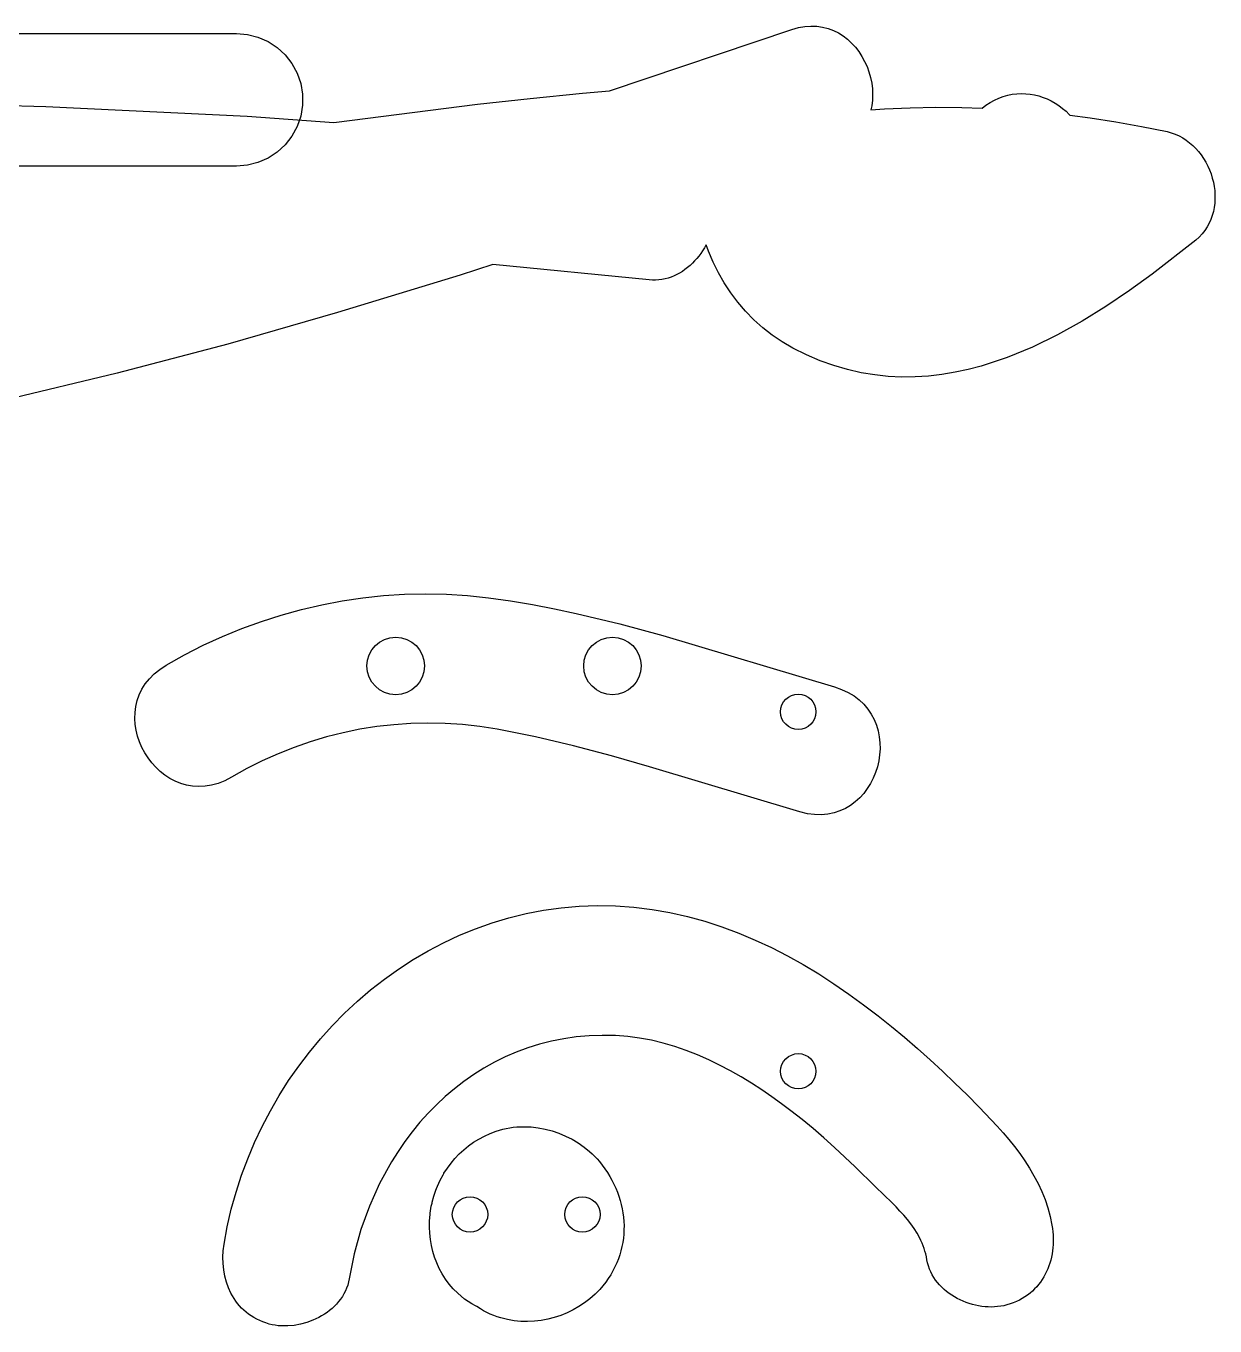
# Model space of a CAD drawing. Extents: x 103.5 to 156.6, y -96.9 to -67.5.
# Drawn here: x 129.74 to 156.62, y -96.92 to -67.53 of the extents above; entities that cross this region are included whole.
import ezdxf

# ---------------------------------------------------------------- set-up
doc = ezdxf.new("R2010")
doc.units = 0
doc.layers.add('BLACK', color=7, linetype='CONTINUOUS')

msp = doc.modelspace()

# ---------------------------------------------------------------- linework, layer by layer
at = {"layer": 'BLACK', "linetype": 'CONTINUOUS'}
for p, q in [((147.055177, -67.608811), (147.203051, -67.566695)), ((147.203051, -67.566695), (147.346852, -67.541121)), ((147.346852, -67.541121), (147.48626, -67.531248)), ((147.48626, -67.531248), (147.620958, -67.536233)), ((147.620958, -67.536233), (147.750625, -67.555233)), ((147.750625, -67.555233), (147.874943, -67.587406)), ((147.874943, -67.587406), (147.993593, -67.631909)), ((125.5, -67.7), (134.5, -67.7)), ((134.5, -67.7), (134.746892, -67.720458)), ((134.746892, -67.720458), (134.987049, -67.781274)), ((134.987049, -67.781274), (135.213921, -67.880789)), ((135.213921, -67.880789), (135.421319, -68.016289)), ((142.932192, -68.994977), (147.055177, -67.608811)), ((147.993593, -67.631909), (148.106256, -67.687901)), ((148.106256, -67.687901), (148.212612, -67.754538)), ((148.212612, -67.754538), (148.312344, -67.830978)), ((148.312344, -67.830978), (148.405131, -67.916379)), ((135.421319, -68.016289), (135.603586, -68.184078)), ((135.603586, -68.184078), (135.75575, -68.379578)), ((148.405131, -67.916379), (148.490655, -68.009898)), ((148.490655, -68.009898), (148.568598, -68.110692)), ((148.568598, -68.110692), (148.638639, -68.21792)), ((135.75575, -68.379578), (135.87366, -68.597457)), ((148.638639, -68.21792), (148.70046, -68.330738)), ((148.70046, -68.330738), (148.753743, -68.448305)), ((148.753743, -68.448305), (148.798168, -68.569777)), ((135.87366, -68.597457), (135.9541, -68.831772)), ((148.798168, -68.569777), (148.833415, -68.694313)), ((148.833415, -68.694313), (148.859167, -68.821069)), ((135.9541, -68.831772), (135.994877, -69.076131)), ((141.135907, -69.166878), (142.31973, -69.046769)), ((142.31973, -69.046769), (142.932192, -68.994977)), ((148.859167, -68.821069), (148.875104, -68.949204)), ((148.875104, -68.949204), (148.880907, -69.077874)), ((152.035537, -69.075983), (152.137664, -69.063553)), ((152.137664, -69.063553), (152.239601, -69.05883)), ((152.239601, -69.05883), (152.341013, -69.06162)), ((152.341013, -69.06162), (152.441563, -69.071727)), ((125.638277, -69.21553), (130.193808, -69.35015)), ((130.193808, -69.35015), (134.745171, -69.571218)), ((135.994877, -69.323869), (135.9541, -69.568228)), ((135.994877, -69.076131), (135.994877, -69.323869)), ((136.703455, -69.711043), (139.952506, -69.302097)), ((139.952506, -69.302097), (141.135907, -69.166878)), ((148.860836, -69.333452), (148.841899, -69.4229)), ((148.876258, -69.206238), (148.860836, -69.333452)), ((148.880907, -69.077874), (148.876258, -69.206238)), ((151.355291, -69.386161), (151.437629, -69.323281)), ((151.437629, -69.323281), (151.533832, -69.260532)), ((151.533832, -69.260532), (151.631862, -69.206655)), ((151.631862, -69.206655), (151.731384, -69.161456)), ((151.731384, -69.161456), (151.832061, -69.124741)), ((151.832061, -69.124741), (151.933557, -69.096314)), ((151.933557, -69.096314), (152.035537, -69.075983)), ((152.441563, -69.071727), (152.540915, -69.088959)), ((152.540915, -69.088959), (152.638733, -69.113121)), ((152.638733, -69.113121), (152.734681, -69.144019)), ((152.734681, -69.144019), (152.828422, -69.181458)), ((152.828422, -69.181458), (152.919621, -69.225245)), ((152.919621, -69.225245), (153.007941, -69.275185)), ((153.007941, -69.275185), (153.093046, -69.331084)), ((153.093046, -69.331084), (153.1746, -69.392748)), ((134.745171, -69.571218), (136.703455, -69.711043)), ((135.9541, -69.568228), (135.87366, -69.802543)), ((148.841899, -69.4229), (149.146811, -69.402753)), ((149.146811, -69.402753), (149.729241, -69.378307)), ((149.729241, -69.378307), (150.311405, -69.367973)), ((150.311405, -69.367973), (150.89329, -69.371811)), ((150.89329, -69.371811), (151.355291, -69.386161)), ((153.1746, -69.392748), (153.252267, -69.459982)), ((153.252267, -69.459982), (153.325709, -69.532593)), ((153.325709, -69.532593), (153.337193, -69.545561)), ((153.337193, -69.545561), (153.798032, -69.605561)), ((153.798032, -69.605561), (154.377948, -69.695625)), ((135.87366, -69.802543), (135.75575, -70.020422)), ((154.377948, -69.695625), (154.957487, -69.800261)), ((154.957487, -69.800261), (155.536637, -69.919527)), ((155.536637, -69.919527), (155.630213, -69.944167)), ((155.630213, -69.944167), (155.720504, -69.976112)), ((135.603586, -70.215922), (135.421319, -70.383711)), ((135.75575, -70.020422), (135.603586, -70.215922)), ((155.720504, -69.976112), (155.807367, -70.014968)), ((155.807367, -70.014968), (155.890656, -70.060339)), ((155.890656, -70.060339), (155.970226, -70.111828)), ((155.970226, -70.111828), (156.045932, -70.169041)), ((156.045932, -70.169041), (156.11763, -70.231582)), ((156.11763, -70.231582), (156.185175, -70.299055)), ((135.213921, -70.519211), (134.987049, -70.618726)), ((135.421319, -70.383711), (135.213921, -70.519211)), ((156.185175, -70.299055), (156.248422, -70.371065)), ((156.248422, -70.371065), (156.307225, -70.447217)), ((156.307225, -70.447217), (156.361441, -70.527114)), ((156.361441, -70.527114), (156.410924, -70.610361)), ((134.5, -70.7), (125.5, -70.7)), ((134.746892, -70.679542), (134.5, -70.7)), ((134.987049, -70.618726), (134.746892, -70.679542)), ((156.410924, -70.610361), (156.45553, -70.696562)), ((156.45553, -70.696562), (156.495113, -70.785323)), ((156.495113, -70.785323), (156.529529, -70.876247)), ((156.529529, -70.876247), (156.558632, -70.968939)), ((156.558632, -70.968939), (156.582279, -71.063003)), ((156.582279, -71.063003), (156.600324, -71.158044)), ((156.600324, -71.158044), (156.612622, -71.253666)), ((156.612622, -71.253666), (156.619028, -71.349474)), ((156.619028, -71.349474), (156.619398, -71.445071)), ((156.601449, -71.634054), (156.582841, -71.726649)), ((156.613587, -71.540063), (156.601449, -71.634054)), ((156.619398, -71.445071), (156.613587, -71.540063)), ((156.48674, -71.992096), (156.440799, -72.075148)), ((156.525631, -71.906065), (156.48674, -71.992096)), ((156.557616, -71.817451), (156.525631, -71.906065)), ((156.582841, -71.726649), (156.557616, -71.817451)), ((156.327186, -72.230733), (156.259224, -72.302475)), ((156.387663, -72.154826), (156.327186, -72.230733)), ((156.440799, -72.075148), (156.387663, -72.154826)), ((145.077416, -72.549532), (145.038666, -72.612116)), ((145.11334, -72.485487), (145.077416, -72.549532)), ((145.117041, -72.47816), (145.11334, -72.485487)), ((145.169753, -72.625205), (145.117041, -72.47816)), ((156.183633, -72.369656), (155.19907, -73.13989)), ((156.259224, -72.302475), (156.183633, -72.369656)), ((144.857472, -72.844126), (144.806143, -72.896616)), ((144.906492, -72.789245), (144.857472, -72.844126)), ((144.9531, -72.732159), (144.906492, -72.789245)), ((144.997193, -72.673054), (144.9531, -72.732159)), ((145.038666, -72.612116), (144.997193, -72.673054)), ((145.27419, -72.870389), (145.169753, -72.625205)), ((145.393036, -73.109259), (145.27419, -72.870389)), ((139.561029, -73.161293), (136.78468, -74.009866)), ((140.299324, -72.924195), (139.561029, -73.161293)), ((143.829598, -73.270428), (140.299324, -72.924195)), ((144.390901, -73.181454), (144.324831, -73.208112)), ((144.45549, -73.150915), (144.390901, -73.181454)), ((144.518496, -73.116682), (144.45549, -73.150915)), ((144.579814, -73.07894), (144.518496, -73.116682)), ((144.639342, -73.037877), (144.579814, -73.07894)), ((144.696975, -72.993678), (144.639342, -73.037877)), ((144.75261, -72.946529), (144.696975, -72.993678)), ((144.806143, -72.896616), (144.75261, -72.946529)), ((145.526066, -73.340839), (145.393036, -73.109259)), ((155.19907, -73.13989), (154.684023, -73.513204)), ((143.90313, -73.276146), (143.829598, -73.270428)), ((143.975906, -73.276681), (143.90313, -73.276146)), ((144.047823, -73.272217), (143.975906, -73.276681)), ((144.118777, -73.262943), (144.047823, -73.272217)), ((144.188666, -73.249043), (144.118777, -73.262943)), ((144.257385, -73.230704), (144.188666, -73.249043)), ((144.324831, -73.208112), (144.257385, -73.230704)), ((145.673055, -73.564147), (145.526066, -73.340839)), ((145.833778, -73.778207), (145.673055, -73.564147)), ((154.684023, -73.513204), (154.155081, -73.870855)), ((136.78468, -74.009866), (134.303954, -74.721242)), ((146.008011, -73.982038), (145.833778, -73.778207)), ((146.19553, -74.174664), (146.008011, -73.982038)), ((154.155081, -73.870855), (153.613206, -74.207)), ((146.39611, -74.355103), (146.19553, -74.174664)), ((146.609526, -74.522379), (146.39611, -74.355103)), ((153.613206, -74.207), (153.059359, -74.515794)), ((146.835553, -74.675512), (146.609526, -74.522379)), ((153.059359, -74.515794), (152.494501, -74.791391)), ((134.303954, -74.721242), (131.806504, -75.382701)), ((147.073968, -74.813523), (146.835553, -74.675512)), ((147.384543, -74.967708), (147.073968, -74.813523)), ((152.494501, -74.791391), (151.919595, -75.027946)), ((147.69465, -75.099712), (147.384543, -74.967708)), ((148.004167, -75.210267), (147.69465, -75.099712)), ((148.312976, -75.300102), (148.004167, -75.210267)), ((151.335601, -75.219616), (151.040497, -75.296792)), ((151.919595, -75.027946), (151.335601, -75.219616)), ((131.806504, -75.382701), (129.293229, -75.984717)), ((148.620954, -75.369948), (148.312976, -75.300102)), ((148.927983, -75.420535), (148.620954, -75.369948)), ((149.233942, -75.452596), (148.927983, -75.420535)), ((149.538711, -75.466859), (149.233942, -75.452596)), ((149.842169, -75.464056), (149.538711, -75.466859)), ((150.144197, -75.444917), (149.842169, -75.464056)), ((150.444675, -75.410173), (150.144197, -75.444917)), ((150.743481, -75.360554), (150.444675, -75.410173)), ((151.040497, -75.296792), (150.743481, -75.360554)), ((136.428475, -80.61613), (136.891429, -80.528226)), ((136.891429, -80.528226), (137.357759, -80.459393)), ((137.357759, -80.459393), (137.82693, -80.409827)), ((137.82693, -80.409827), (138.298407, -80.379725)), ((138.298407, -80.379725), (138.771655, -80.369285)), ((138.771655, -80.369285), (139.246141, -80.378704)), ((139.246141, -80.378704), (139.721328, -80.40818)), ((139.721328, -80.40818), (140.196683, -80.457909)), ((140.196683, -80.457909), (140.694663, -80.527675)), ((140.694663, -80.527675), (141.191126, -80.610466)), ((135.514831, -80.848356), (135.969431, -80.722906)), ((135.969431, -80.722906), (136.428475, -80.61613)), ((141.191126, -80.610466), (141.686135, -80.705098)), ((141.686135, -80.705098), (142.179751, -80.810387)), ((142.179751, -80.810387), (143.163051, -81.0482)), ((134.621107, -81.154494), (135.065212, -80.992285)), ((135.065212, -80.992285), (135.514831, -80.848356)), ((143.163051, -81.0482), (144.141524, -81.314433)), ((133.751578, -81.532963), (134.183051, -81.334786)), ((134.183051, -81.334786), (134.621107, -81.154494)), ((144.141524, -81.314433), (148.017045, -82.474093)), ((133.327224, -81.748829), (133.751578, -81.532963)), ((132.767064, -82.076104), (132.910523, -81.982186)), ((132.910523, -81.982186), (133.327224, -81.748829)), ((132.440244, -82.404141), (132.532462, -82.28801)), ((132.532462, -82.28801), (132.641223, -82.178355)), ((132.641223, -82.178355), (132.767064, -82.076104)), ((132.30328, -82.652113), (132.364029, -82.525818)), ((132.364029, -82.525818), (132.440244, -82.404141)), ((148.017045, -82.474093), (148.179435, -82.529583)), ((148.179435, -82.529583), (148.326945, -82.597549)), ((132.226026, -82.91484), (132.257458, -82.782096)), ((132.257458, -82.782096), (132.30328, -82.652113)), ((148.326945, -82.597549), (148.459857, -82.676955)), ((148.459857, -82.676955), (148.578456, -82.766766)), ((148.578456, -82.766766), (148.683025, -82.865945)), ((148.683025, -82.865945), (148.773846, -82.973456)), ((132.204178, -83.184892), (132.208445, -83.049415)), ((132.208445, -83.049415), (132.226026, -82.91484)), ((148.773846, -82.973456), (148.851204, -83.088265)), ((148.851204, -83.088265), (148.915382, -83.209334)), ((132.212685, -83.320343), (132.204178, -83.184892)), ((132.23343, -83.454839), (132.212685, -83.320343)), ((132.265874, -83.587451), (132.23343, -83.454839)), ((137.291459, -83.431474), (136.913712, -83.508861)), ((137.672291, -83.370994), (137.291459, -83.431474)), ((138.055808, -83.327544), (137.672291, -83.370994)), ((138.441611, -83.301246), (138.055808, -83.327544)), ((138.8293, -83.29222), (138.441611, -83.301246)), ((139.218476, -83.300589), (138.8293, -83.29222)), ((139.60874, -83.326473), (139.218476, -83.300589)), ((139.999693, -83.369996), (139.60874, -83.326473)), ((140.390935, -83.431278), (139.999693, -83.369996)), ((141.257736, -83.604559), (140.390935, -83.431278)), ((148.915382, -83.209334), (148.966663, -83.335629)), ((148.966663, -83.335629), (149.005331, -83.466113)), ((149.005331, -83.466113), (149.031669, -83.599751)), ((132.309478, -83.717249), (132.265874, -83.587451)), ((132.363705, -83.843307), (132.309478, -83.717249)), ((136.169066, -83.713874), (135.802966, -83.841256)), ((136.539447, -83.603035), (136.169066, -83.713874)), ((136.913712, -83.508861), (136.539447, -83.603035)), ((142.120662, -83.807673), (141.257736, -83.604559)), ((149.031669, -83.599751), (149.04596, -83.735506)), ((149.04596, -83.735506), (149.048488, -83.872344)), ((132.428016, -83.964693), (132.363705, -83.843307)), ((132.501874, -84.080481), (132.428016, -83.964693)), ((135.441548, -83.985059), (135.085211, -84.145162)), ((135.802966, -83.841256), (135.441548, -83.985059)), ((142.9801, -84.034321), (142.120662, -83.807673)), ((143.836434, -84.278209), (142.9801, -84.034321)), ((149.039536, -84.009227), (149.019389, -84.145121)), ((149.048488, -83.872344), (149.039536, -84.009227)), ((132.58474, -84.18974), (132.501874, -84.080481)), ((132.676075, -84.291543), (132.58474, -84.18974)), ((132.775343, -84.384959), (132.676075, -84.291543)), ((134.734353, -84.321444), (134.389375, -84.513782)), ((135.085211, -84.145162), (134.734353, -84.321444)), ((147.238457, -85.300205), (143.836434, -84.278209)), ((148.988328, -84.27899), (148.946637, -84.409797)), ((149.019389, -84.145121), (148.988328, -84.27899)), ((132.882005, -84.469061), (132.775343, -84.384959)), ((132.995523, -84.54292), (132.882005, -84.469061)), ((133.115358, -84.605607), (132.995523, -84.54292)), ((133.240972, -84.656192), (133.115358, -84.605607)), ((134.236897, -84.593442), (134.085894, -84.653571)), ((134.389375, -84.513782), (134.236897, -84.593442)), ((148.894601, -84.536507), (148.832502, -84.658085)), ((148.946637, -84.409797), (148.894601, -84.536507)), ((133.371828, -84.693748), (133.240972, -84.656192)), ((133.507387, -84.717345), (133.371828, -84.693748)), ((133.647112, -84.726055), (133.507387, -84.717345)), ((133.790463, -84.718948), (133.647112, -84.726055)), ((133.936903, -84.695096), (133.790463, -84.718948)), ((134.085894, -84.653571), (133.936903, -84.695096)), ((148.679249, -84.881698), (148.588662, -84.981662)), ((148.760624, -84.773494), (148.679249, -84.881698)), ((148.832502, -84.658085), (148.760624, -84.773494)), ((148.264461, -85.221753), (148.139859, -85.278398)), ((148.380985, -85.152725), (148.264461, -85.221753)), ((148.489147, -85.072349), (148.380985, -85.152725)), ((148.588662, -84.981662), (148.489147, -85.072349)), ((147.405582, -85.339614), (147.238457, -85.300205)), ((147.566328, -85.360424), (147.405582, -85.339614)), ((147.720412, -85.363672), (147.566328, -85.360424)), ((147.86755, -85.350393), (147.720412, -85.363672)), ((148.007461, -85.321623), (147.86755, -85.350393)), ((148.139859, -85.278398), (148.007461, -85.321623)), ((141.046849, -87.599469), (141.440308, -87.52387)), ((141.440308, -87.52387), (141.839753, -87.468158)), ((141.839753, -87.468158), (142.244762, -87.432903)), ((142.244762, -87.432903), (142.654916, -87.418675)), ((142.654916, -87.418675), (143.069794, -87.426044)), ((143.069794, -87.426044), (143.485355, -87.455307)), ((143.485355, -87.455307), (143.894907, -87.505491)), ((143.894907, -87.505491), (144.298459, -87.575708)), ((144.298459, -87.575708), (144.696025, -87.665071)), ((139.906579, -87.939883), (140.279565, -87.808045)), ((140.279565, -87.808045), (140.659794, -87.694384)), ((140.659794, -87.694384), (141.046849, -87.599469)), ((144.696025, -87.665071), (145.087615, -87.772691)), ((145.087615, -87.772691), (145.473241, -87.89768)), ((139.184022, -88.255804), (139.541259, -88.089326)), ((139.541259, -88.089326), (139.906579, -87.939883)), ((145.473241, -87.89768), (145.852914, -88.03915)), ((145.852914, -88.03915), (146.226647, -88.196214)), ((138.495484, -88.637586), (138.835291, -88.438748)), ((138.835291, -88.438748), (139.184022, -88.255804)), ((146.226647, -88.196214), (146.594449, -88.367982)), ((146.594449, -88.367982), (146.956334, -88.553567)), ((138.165021, -88.851749), (138.495484, -88.637586)), ((146.956334, -88.553567), (147.312311, -88.752082)), ((147.312311, -88.752082), (147.662393, -88.962637)), ((137.844322, -89.080667), (138.165021, -88.851749)), ((147.662393, -88.962637), (148.006592, -89.184345)), ((137.233898, -89.580484), (137.533808, -89.323768)), ((137.533808, -89.323768), (137.844322, -89.080667)), ((148.006592, -89.184345), (148.344918, -89.416317)), ((136.945012, -89.850243), (137.233898, -89.580484)), ((148.344918, -89.416317), (148.677383, -89.657667)), ((136.66757, -90.132475), (136.945012, -89.850243)), ((148.677383, -89.657667), (149.003999, -89.907505)), ((149.003999, -89.907505), (149.305053, -90.147928)), ((136.401993, -90.42661), (136.66757, -90.132475)), ((149.305053, -90.147928), (149.600986, -90.394245)), ((136.148699, -90.732079), (136.401993, -90.42661)), ((141.62043, -90.483898), (141.348976, -90.552962)), ((141.898329, -90.428829), (141.62043, -90.483898)), ((142.182522, -90.388187), (141.898329, -90.428829)), ((142.47286, -90.362402), (142.182522, -90.388187)), ((142.76919, -90.351902), (142.47286, -90.362402)), ((143.071362, -90.357118), (142.76919, -90.351902)), ((143.343522, -90.377034), (143.071362, -90.357118)), ((143.613505, -90.41268), (143.343522, -90.377034)), ((143.881078, -90.463155), (143.613505, -90.41268)), ((144.146009, -90.527557), (143.881078, -90.463155)), ((149.600986, -90.394245), (149.89211, -90.646033)), ((135.908109, -91.04831), (136.148699, -90.732079)), ((140.826009, -90.73136), (140.574798, -90.839833)), ((141.084119, -90.635593), (140.826009, -90.73136)), ((141.348976, -90.552962), (141.084119, -90.635593)), ((144.408067, -90.604984), (144.146009, -90.527557)), ((144.667021, -90.694535), (144.408067, -90.604984)), ((144.922638, -90.795307), (144.667021, -90.694535)), ((145.174686, -90.906399), (144.922638, -90.795307)), ((149.89211, -90.646033), (150.178737, -90.902869)), ((135.680644, -91.374733), (135.908109, -91.04831)), ((140.093673, -91.093179), (139.864061, -91.237191)), ((140.330635, -90.960583), (140.093673, -91.093179)), ((140.574798, -90.839833), (140.330635, -90.960583)), ((145.422935, -91.026909), (145.174686, -90.906399)), ((145.667151, -91.155935), (145.422935, -91.026909)), ((150.178737, -90.902869), (150.461178, -91.164332)), ((135.466722, -91.710778), (135.680644, -91.374733)), ((139.641951, -91.392189), (139.427493, -91.557744)), ((139.864061, -91.237191), (139.641951, -91.392189)), ((145.907105, -91.292574), (145.667151, -91.155935)), ((146.142562, -91.435927), (145.907105, -91.292574)), ((150.461178, -91.164332), (150.739746, -91.429999)), ((139.427493, -91.557744), (139.220839, -91.733425)), ((146.373293, -91.585089), (146.142562, -91.435927)), ((146.599065, -91.73916), (146.373293, -91.585089)), ((150.739746, -91.429999), (151.014751, -91.699448)), ((151.014751, -91.699448), (151.286507, -91.972257)), ((135.266763, -92.055875), (135.466722, -91.710778)), ((139.02214, -91.918803), (138.831545, -92.113447)), ((139.220839, -91.733425), (139.02214, -91.918803)), ((146.819647, -91.897238), (146.599065, -91.73916)), ((147.034806, -92.05842), (146.819647, -91.897238)), ((151.286507, -91.972257), (151.562935, -92.259293)), ((135.081189, -92.409454), (135.266763, -92.055875)), ((138.831545, -92.113447), (138.649207, -92.316927)), ((147.287269, -92.256401), (147.034806, -92.05842)), ((147.535013, -92.460861), (147.287269, -92.256401)), ((151.562935, -92.259293), (151.698496, -92.406472)), ((134.910418, -92.770944), (135.081189, -92.409454)), ((138.475276, -92.528814), (138.309903, -92.748677)), ((138.649207, -92.316927), (138.475276, -92.528814)), ((140.104403, -92.627748), (140.233642, -92.568562)), ((140.233642, -92.568562), (140.367448, -92.517431)), ((140.367448, -92.517431), (140.443878, -92.493025)), ((140.443878, -92.493025), (140.521231, -92.472059)), ((140.521231, -92.472059), (140.599393, -92.454485)), ((140.599393, -92.454485), (140.678249, -92.440256)), ((140.678249, -92.440256), (140.757686, -92.429323)), ((140.757686, -92.429323), (140.83759, -92.421639)), ((140.83759, -92.421639), (140.917846, -92.417156)), ((140.917846, -92.417156), (140.99834, -92.415825)), ((140.99834, -92.415825), (141.159585, -92.42243)), ((141.159585, -92.42243), (141.320412, -92.441071)), ((141.320412, -92.441071), (141.479908, -92.471366)), ((141.479908, -92.471366), (141.63716, -92.51293)), ((141.63716, -92.51293), (141.791254, -92.565381)), ((141.791254, -92.565381), (141.941278, -92.628334)), ((147.778461, -92.670939), (147.535013, -92.460861)), ((151.698496, -92.406472), (151.831285, -92.556371)), ((151.831285, -92.556371), (151.96055, -92.709197)), ((134.754871, -93.139775), (134.910418, -92.770944)), ((138.309903, -92.748677), (138.153238, -92.976086)), ((139.638529, -92.938703), (139.746793, -92.850465)), ((139.746793, -92.850465), (139.860708, -92.769016)), ((139.860708, -92.769016), (139.980001, -92.694671)), ((139.980001, -92.694671), (140.104403, -92.627748)), ((141.941278, -92.628334), (142.086316, -92.701408)), ((142.086316, -92.701408), (142.225458, -92.784219)), ((142.225458, -92.784219), (142.357788, -92.876383)), ((148.018035, -92.885771), (147.778461, -92.670939)), ((151.96055, -92.709197), (152.085537, -92.865161)), ((152.085537, -92.865161), (152.205493, -93.024471)), ((134.614968, -93.515377), (134.754871, -93.139775)), ((138.153238, -92.976086), (138.005433, -93.210612)), ((139.350341, -93.240976), (139.440032, -93.134275)), ((139.440032, -93.134275), (139.536185, -93.033411)), ((139.536185, -93.033411), (139.638529, -92.938703)), ((142.357788, -92.876383), (142.482395, -92.977517)), ((142.482395, -92.977517), (142.541516, -93.031329)), ((142.541516, -93.031329), (142.598363, -93.087239)), ((142.598363, -93.087239), (142.652823, -93.1452)), ((142.652823, -93.1452), (142.704781, -93.205164)), ((148.254157, -93.104494), (148.018035, -92.885771)), ((148.487249, -93.326247), (148.254157, -93.104494)), ((152.205493, -93.024471), (152.319667, -93.187335)), ((138.005433, -93.210612), (137.737006, -93.699294)), ((139.19143, -93.470625), (139.267384, -93.353198)), ((139.267384, -93.353198), (139.350341, -93.240976)), ((142.704781, -93.205164), (142.769273, -93.285897)), ((142.769273, -93.285897), (142.829959, -93.368513)), ((142.829959, -93.368513), (142.886804, -93.452887)), ((142.886804, -93.452887), (142.939775, -93.538892)), ((148.946034, -93.775389), (148.487249, -93.326247)), ((152.319667, -93.187335), (152.427305, -93.353962)), ((152.427305, -93.353962), (152.527655, -93.524562)), ((134.491128, -93.897179), (134.614968, -93.515377)), ((137.737006, -93.699294), (137.505828, -94.211281)), ((139.042577, -93.759341), (139.101566, -93.62829)), ((139.101566, -93.62829), (139.171095, -93.50225)), ((139.171095, -93.50225), (139.187906, -93.476901)), ((139.187906, -93.476901), (139.19143, -93.470625)), ((142.939775, -93.538892), (142.988838, -93.626401)), ((142.988838, -93.626401), (143.033959, -93.715287)), ((143.033959, -93.715287), (143.075104, -93.805425)), ((152.527655, -93.524562), (152.619964, -93.699343)), ((152.619964, -93.699343), (152.703479, -93.878514)), ((134.383772, -94.284612), (134.491128, -93.897179)), ((138.926194, -94.124746), (138.963067, -93.986046)), ((138.963067, -93.986046), (139.008298, -93.850967)), ((139.008298, -93.850967), (139.022051, -93.817141)), ((139.022051, -93.817141), (139.042577, -93.759341)), ((143.075104, -93.805425), (143.11224, -93.896687)), ((143.11224, -93.896687), (143.145332, -93.988948)), ((143.145332, -93.988948), (143.174347, -94.08208)), ((149.319321, -94.139742), (148.946034, -93.775389)), ((152.703479, -93.878514), (152.777448, -94.062283)), ((134.293318, -94.677105), (134.383772, -94.284612)), ((137.505828, -94.211281), (137.313106, -94.743135)), ((138.882909, -94.372317), (138.899667, -94.212879)), ((138.899667, -94.212879), (138.922769, -94.141778)), ((138.922769, -94.141778), (138.926194, -94.124746)), ((143.174347, -94.08208), (143.199251, -94.175958)), ((143.199251, -94.175958), (143.22001, -94.270454)), ((143.22001, -94.270454), (143.23659, -94.365443)), ((149.410382, -94.23165), (149.319321, -94.139742)), ((149.499154, -94.324791), (149.410382, -94.23165)), ((149.584942, -94.419617), (149.499154, -94.324791)), ((152.777448, -94.062283), (152.841117, -94.250859)), ((152.841117, -94.250859), (152.893735, -94.444452)), ((138.864044, -94.685851), (138.866943, -94.545661)), ((138.866943, -94.545661), (138.878293, -94.405124)), ((138.878293, -94.405124), (138.882909, -94.372317)), ((143.23659, -94.365443), (143.248958, -94.460797)), ((143.248958, -94.460797), (143.257078, -94.556391)), ((143.257078, -94.556391), (143.260919, -94.652097)), ((149.667054, -94.516578), (149.584942, -94.419617)), ((149.744797, -94.616128), (149.667054, -94.516578)), ((149.817477, -94.718719), (149.744797, -94.616128)), ((152.893735, -94.444452), (152.934548, -94.64327)), ((134.220189, -95.074087), (134.293318, -94.677105)), ((137.313106, -94.743135), (137.160048, -95.291414)), ((138.869636, -94.825261), (138.864044, -94.685851)), ((138.883757, -94.963456), (138.869636, -94.825261)), ((143.255623, -94.843342), (143.246419, -94.938627)), ((143.260445, -94.74779), (143.255623, -94.843342)), ((143.260919, -94.652097), (143.260445, -94.74779)), ((149.884402, -94.824802), (149.817477, -94.718719)), ((149.944878, -94.934831), (149.884402, -94.824802)), ((152.934548, -94.64327), (152.94581, -94.716714)), ((152.94581, -94.716714), (152.954332, -94.790108)), ((152.954332, -94.790108), (152.960108, -94.863346)), ((152.960108, -94.863346), (152.963135, -94.936323)), ((134.194494, -95.366303), (134.202006, -95.220425)), ((134.202006, -95.220425), (134.220189, -95.074087)), ((138.906447, -95.100005), (138.883757, -94.963456)), ((138.937745, -95.234472), (138.906447, -95.100005)), ((143.192178, -95.221618), (143.165108, -95.314571)), ((143.214731, -95.127892), (143.192178, -95.221618)), ((143.2328, -95.033519), (143.214731, -95.127892)), ((143.246419, -94.938627), (143.2328, -95.033519)), ((149.972482, -94.991465), (149.944878, -94.934831)), ((149.998213, -95.049255), (149.972482, -94.991465)), ((150.021986, -95.108258), (149.998213, -95.049255)), ((150.043713, -95.168529), (150.021986, -95.108258)), ((150.063309, -95.230125), (150.043713, -95.168529)), ((152.947643, -95.223519), (152.936846, -95.293614)), ((152.955665, -95.152638), (152.947643, -95.223519)), ((152.960918, -95.081075), (152.955665, -95.152638)), ((152.963406, -95.008935), (152.960918, -95.081075)), ((152.963135, -94.936323), (152.963406, -95.008935)), ((134.197712, -95.51086), (134.194494, -95.366303)), ((134.21172, -95.653232), (134.197712, -95.51086)), ((137.160048, -95.291414), (137.04786, -95.85268)), ((138.97769, -95.366423), (138.937745, -95.234472)), ((139.026321, -95.495427), (138.97769, -95.366423)), ((139.083676, -95.621047), (139.026321, -95.495427)), ((143.097281, -95.497653), (143.056456, -95.587529)), ((143.133487, -95.406625), (143.097281, -95.497653)), ((143.165108, -95.314571), (143.133487, -95.406625)), ((150.080686, -95.293104), (150.063309, -95.230125)), ((150.095757, -95.35752), (150.080686, -95.293104)), ((150.108437, -95.423431), (150.095757, -95.35752)), ((150.123311, -95.495561), (150.108437, -95.423431)), ((150.142834, -95.565637), (150.123311, -95.495561)), ((152.887761, -95.498121), (152.865818, -95.564014)), ((152.90691, -95.43102), (152.887761, -95.498121)), ((152.92327, -95.362816), (152.90691, -95.43102)), ((152.936846, -95.293614), (152.92327, -95.362816)), ((134.236578, -95.792557), (134.21172, -95.653232)), ((134.272345, -95.927971), (134.236578, -95.792557)), ((139.149795, -95.742852), (139.083676, -95.621047)), ((139.224717, -95.860406), (139.149795, -95.742852)), ((142.960813, -95.763318), (142.905928, -95.848978)), ((143.010978, -95.676126), (142.960813, -95.763318)), ((143.056456, -95.587529), (143.010978, -95.676126)), ((150.166809, -95.633604), (150.142834, -95.565637)), ((150.195039, -95.699409), (150.166809, -95.633604)), ((150.227325, -95.762999), (150.195039, -95.699409)), ((150.263472, -95.824319), (150.227325, -95.762999)), ((152.750009, -95.813399), (152.714023, -95.871672)), ((152.783177, -95.753392), (152.750009, -95.813399)), ((152.813531, -95.691755), (152.783177, -95.753392)), ((152.841076, -95.628594), (152.813531, -95.691755)), ((152.865818, -95.564014), (152.841076, -95.628594)), ((134.319082, -96.058613), (134.272345, -95.927971)), ((134.376847, -96.183618), (134.319082, -96.058613)), ((136.990672, -96.063861), (136.962604, -96.129878)), ((137.014375, -95.995622), (136.990672, -96.063861)), ((137.033506, -95.925211), (137.014375, -95.995622)), ((137.04786, -95.852676), (137.033506, -95.925211)), ((137.04786, -95.85268), (137.04786, -95.852676)), ((139.308481, -95.973277), (139.224717, -95.860406)), ((139.401126, -96.081031), (139.308481, -95.973277)), ((139.50269, -96.183233), (139.401126, -96.081031)), ((142.712613, -96.095503), (142.605807, -96.204933)), ((142.781862, -96.015197), (142.712613, -96.095503)), ((142.846289, -95.93298), (142.781862, -96.015197)), ((142.905928, -95.848978), (142.846289, -95.93298)), ((150.303281, -95.883317), (150.263472, -95.824319)), ((150.346555, -95.939937), (150.303281, -95.883317)), ((150.393097, -95.994128), (150.346555, -95.939937)), ((150.44271, -96.045835), (150.393097, -95.994128)), ((150.495195, -96.095004), (150.44271, -96.045835)), ((150.550357, -96.141582), (150.495195, -96.095004)), ((152.5418, -96.085312), (152.491649, -96.133333)), ((152.589107, -96.03503), (152.5418, -96.085312)), ((152.633577, -95.982593), (152.589107, -96.03503)), ((152.675214, -95.928105), (152.633577, -95.982593)), ((152.714023, -95.871672), (152.675214, -95.928105)), ((134.409884, -96.243737), (134.376847, -96.183618)), ((134.445701, -96.302124), (134.409884, -96.243737)), ((134.484304, -96.358671), (134.445701, -96.302124)), ((134.525702, -96.413269), (134.484304, -96.358671)), ((136.810818, -96.370749), (136.764025, -96.424923)), ((136.854279, -96.314109), (136.810818, -96.370749)), ((136.894201, -96.255052), (136.854279, -96.314109)), ((136.930379, -96.193625), (136.894201, -96.255052)), ((136.962604, -96.129878), (136.930379, -96.193625)), ((139.577995, -96.249974), (139.50269, -96.183233)), ((139.656034, -96.311868), (139.577995, -96.249974)), ((139.736612, -96.368938), (139.656034, -96.311868)), ((139.819533, -96.421212), (139.736612, -96.368938)), ((142.370239, -96.399349), (142.242835, -96.483843)), ((142.491456, -96.306297), (142.370239, -96.399349)), ((142.605807, -96.204933), (142.491456, -96.306297)), ((150.607996, -96.185516), (150.550357, -96.141582)), ((150.667917, -96.226751), (150.607996, -96.185516)), ((150.729922, -96.265234), (150.667917, -96.226751)), ((150.793813, -96.300911), (150.729922, -96.265234)), ((150.859392, -96.333729), (150.793813, -96.300911)), ((150.926464, -96.363634), (150.859392, -96.333729)), ((150.994829, -96.390573), (150.926464, -96.363634)), ((151.064292, -96.414491), (150.994829, -96.390573)), ((152.06059, -96.397329), (151.987523, -96.423472)), ((152.130776, -96.368082), (152.06059, -96.397329)), ((152.198086, -96.335838), (152.130776, -96.368082)), ((152.262523, -96.300701), (152.198086, -96.335838)), ((152.324093, -96.262777), (152.262523, -96.300701)), ((152.382801, -96.22217), (152.324093, -96.262777)), ((152.438651, -96.178987), (152.382801, -96.22217)), ((152.491649, -96.133333), (152.438651, -96.178987)), ((134.569902, -96.465811), (134.525702, -96.413269)), ((134.616912, -96.516189), (134.569902, -96.465811)), ((134.666738, -96.564295), (134.616912, -96.516189)), ((134.719389, -96.610022), (134.666738, -96.564295)), ((134.774871, -96.653261), (134.719389, -96.610022)), ((134.833193, -96.693904), (134.774871, -96.653261)), ((134.894361, -96.731845), (134.833193, -96.693904)), ((136.424861, -96.69541), (136.360527, -96.730941)), ((136.487309, -96.657068), (136.424861, -96.69541)), ((136.547664, -96.615965), (136.487309, -96.657068)), ((136.60572, -96.57215), (136.547664, -96.615965)), ((136.66127, -96.525672), (136.60572, -96.57215)), ((136.714107, -96.47658), (136.66127, -96.525672)), ((136.764025, -96.424923), (136.714107, -96.47658)), ((139.904603, -96.468715), (139.819533, -96.421212)), ((139.933978, -96.483148), (139.904603, -96.468715)), ((140.014045, -96.536268), (139.933978, -96.483148)), ((140.08663, -96.578094), (140.014045, -96.536268)), ((140.161231, -96.61696), (140.08663, -96.578094)), ((140.237793, -96.652772), (140.161231, -96.61696)), ((140.316257, -96.685434), (140.237793, -96.652772)), ((140.39657, -96.714853), (140.316257, -96.685434)), ((141.830295, -96.683529), (141.684937, -96.731339)), ((141.972184, -96.626179), (141.830295, -96.683529)), ((142.109924, -96.559535), (141.972184, -96.626179)), ((142.242835, -96.483843), (142.109924, -96.559535)), ((151.134654, -96.435336), (151.064292, -96.414491)), ((151.205719, -96.453052), (151.134654, -96.435336)), ((151.277288, -96.467588), (151.205719, -96.453052)), ((151.349165, -96.478889), (151.277288, -96.467588)), ((151.421152, -96.486902), (151.349165, -96.478889)), ((151.493052, -96.491572), (151.421152, -96.486902)), ((151.564667, -96.492847), (151.493052, -96.491572)), ((151.635801, -96.490672), (151.564667, -96.492847)), ((151.706255, -96.484994), (151.635801, -96.490672)), ((151.775832, -96.47576), (151.706255, -96.484994)), ((151.844336, -96.462916), (151.775832, -96.47576)), ((151.911568, -96.446407), (151.844336, -96.462916)), ((151.987523, -96.423472), (151.911568, -96.446407)), ((134.958384, -96.766974), (134.894361, -96.731845)), ((135.025268, -96.799184), (134.958384, -96.766974)), ((135.095021, -96.828367), (135.025268, -96.799184)), ((135.167651, -96.854416), (135.095021, -96.828367)), ((135.243165, -96.877222), (135.167651, -96.854416)), ((135.309592, -96.893326), (135.243165, -96.877222)), ((135.377438, -96.905834), (135.309592, -96.893326)), ((135.446496, -96.914797), (135.377438, -96.905834)), ((135.516558, -96.920263), (135.446496, -96.914797)), ((135.587419, -96.922281), (135.516558, -96.920263)), ((135.658872, -96.920899), (135.587419, -96.922281)), ((135.802728, -96.908137), (135.658872, -96.920899)), ((135.946474, -96.882367), (135.802728, -96.908137)), ((136.088457, -96.843983), (135.946474, -96.882367)), ((136.227025, -96.793377), (136.088457, -96.843983)), ((136.360527, -96.730941), (136.227025, -96.793377)), ((140.478673, -96.740934), (140.39657, -96.714853)), ((140.627335, -96.778279), (140.478673, -96.740934)), ((140.777962, -96.804121), (140.627335, -96.778279)), ((140.929874, -96.818704), (140.777962, -96.804121)), ((141.082391, -96.822274), (140.929874, -96.818704)), ((141.234836, -96.815077), (141.082391, -96.822274)), ((141.386528, -96.797359), (141.234836, -96.815077)), ((141.536788, -96.769364), (141.386528, -96.797359)), ((141.684937, -96.731339), (141.536788, -96.769364))]:
    msp.add_line(p, q, dxfattribs=at)
at = {"layer": 'BLACK'}
for centre, radius in [((138.1, -82), 0.65), ((143, -82), 0.65), ((147.2, -83.036), 0.4), ((147.2, -91.164), 0.4), ((139.78, -94.4), 0.4), ((142.32, -94.4), 0.4)]:
    msp.add_circle(centre, radius, dxfattribs=at)

doc.saveas('drawing.dxf')
